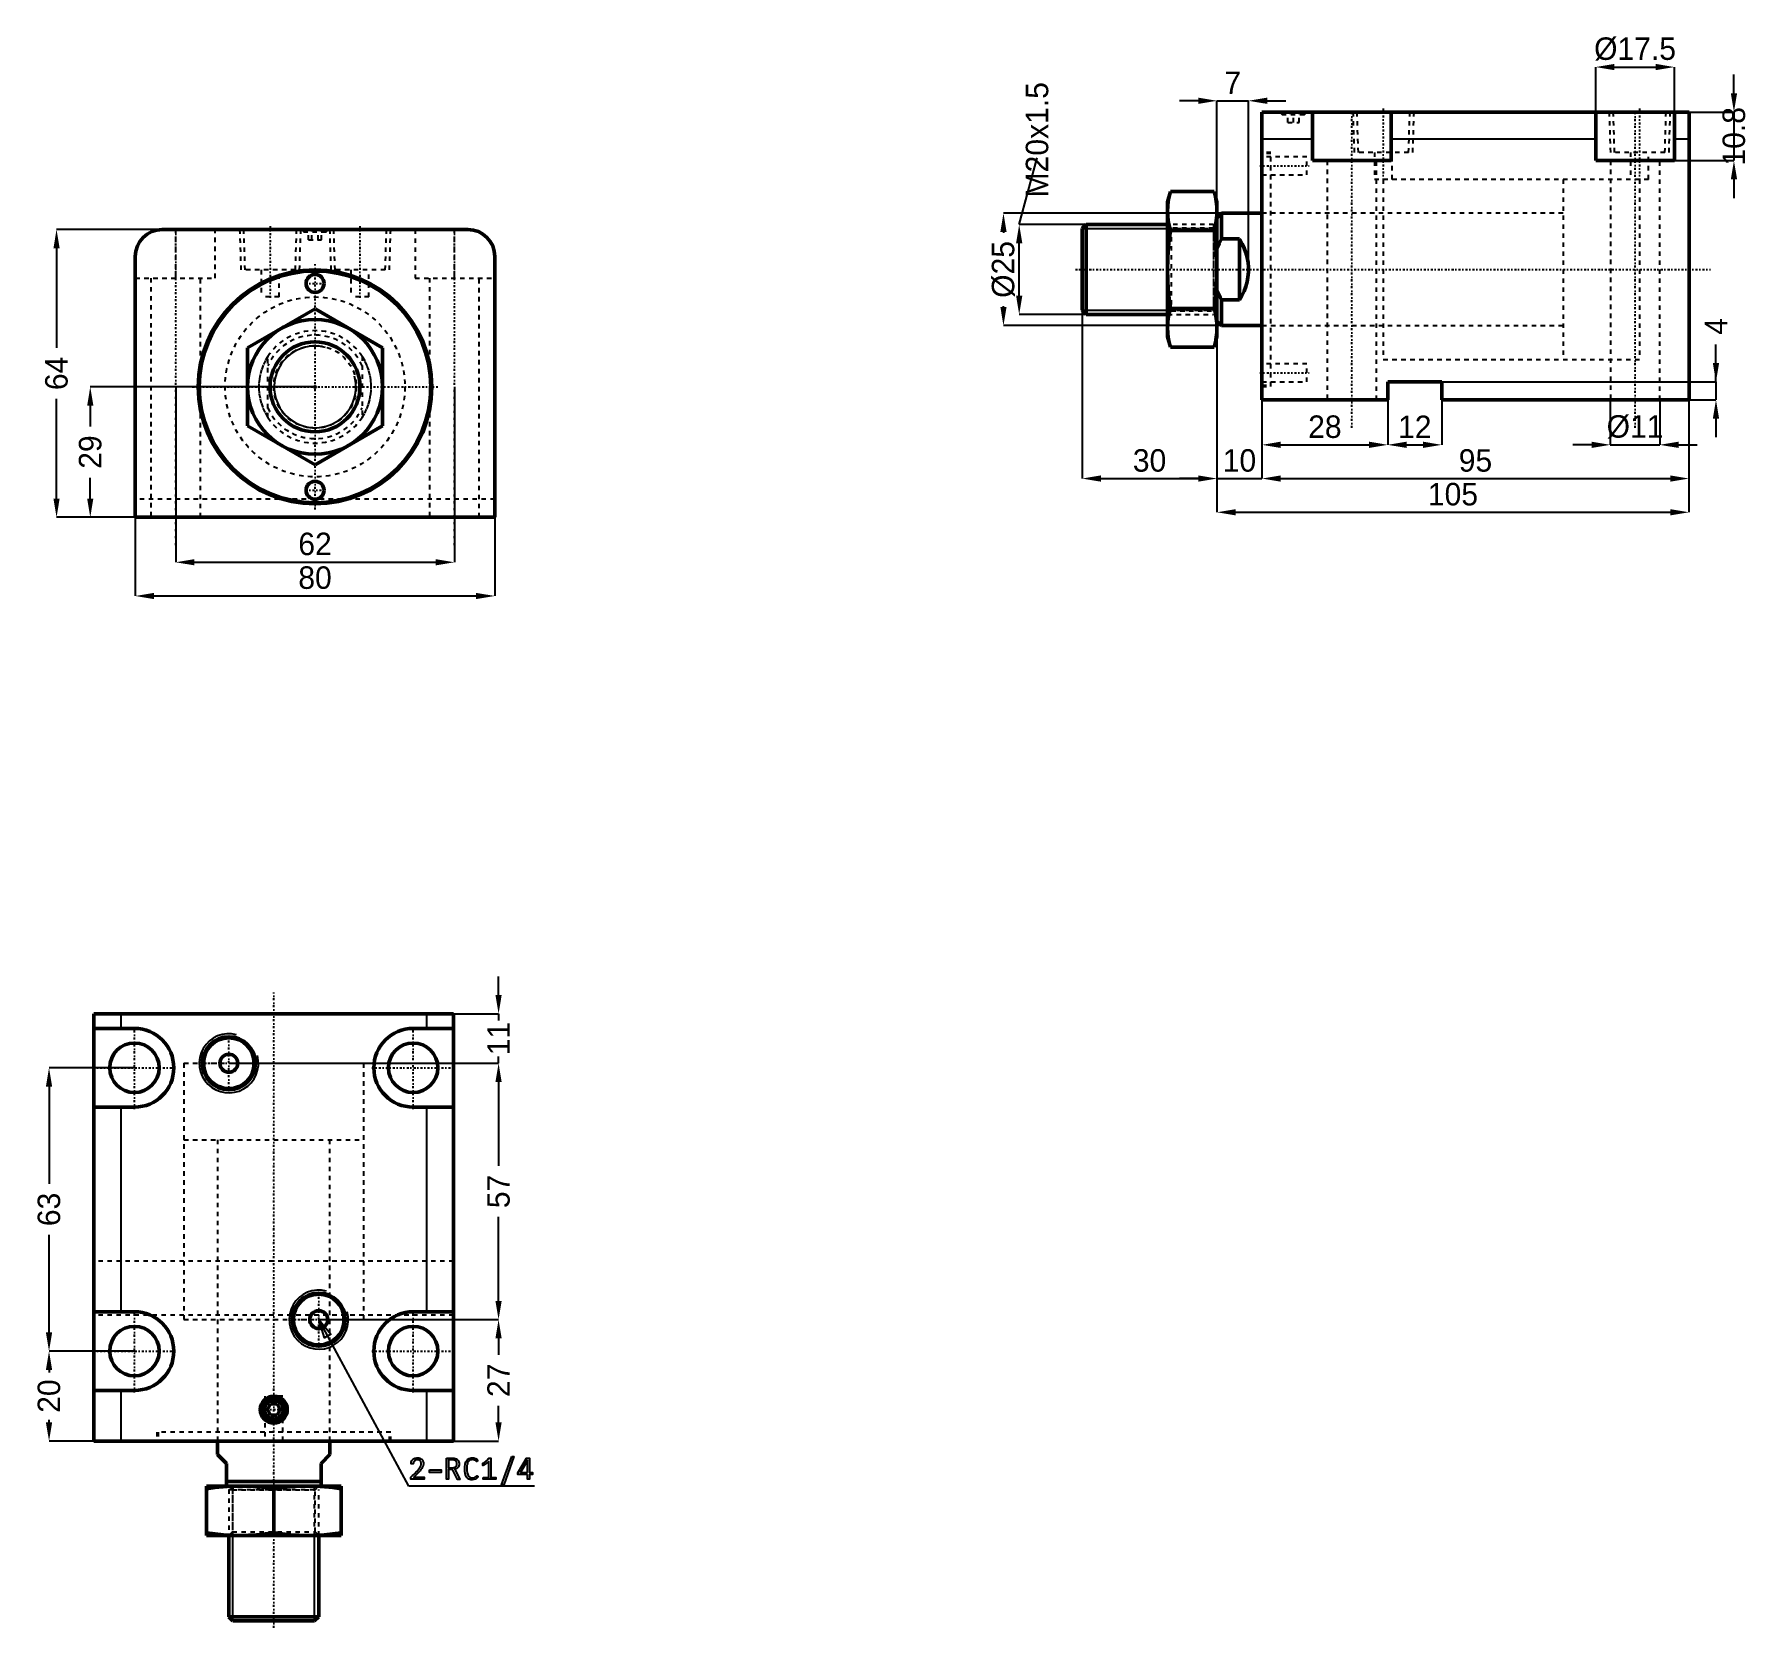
# Model space of a CAD drawing. Header units: millimetres. Extents: x -62 to 319, y -276 to 78.
import ezdxf

# ---------------------------------------------------------------- set-up
doc = ezdxf.new("R2010")
doc.units = ezdxf.units.MM
doc.linetypes.add('Center', pattern=[1.5, 0.45, -0.5, 0.05, -0.5])
doc.linetypes.add('Dashed', pattern=[2, 1, -1])
for name, color, linetype, lineweight in [('2d ConnectionPoints', 7, 'Continuous', 50), ('AM_0', 7, 'Continuous', 50), ('AM_4', 3, 'Continuous', 25), ('AM_5', 3, 'Continuous', 25), ('AM_7', 7, 'Center', 25), ('AM_9', 6, 'Dashed', 25)]:
    doc.layers.add(name, color=color, linetype=linetype, lineweight=lineweight)
doc.dimstyles.new('ISO-25', dxfattribs={"dimtxt": 2.5, "dimasz": 2.5, "dimexe": 1.25, "dimexo": 0.625, "dimtad": 1, "dimtxsty": 'Standard', "dimcen": 2.5, "dimadec": 0, "dimazin": 0, "dimtfac": 1, "dimtmove": 0, "dimatfit": 3, "dimfxl": 1, "dimarcsym": 0})

# ---------------------------------------------------------------- blocks, each defined once
blk = doc.blocks.new('1_CXHC_NUTM20X1_5_0_in_CXHC_A_EX_LA_40_40ST_0__CN_0')
at = {"layer": 'AM_0'}
for p, q in [((-15, 8.66), (0, 17.32)), ((0, 17.32), (15, 8.66)), ((-15, -8.66), (-15, 8.66)), ((15, 8.66), (15, -8.66)), ((0, -17.32), (-15, -8.66)), ((15, -8.66), (0, -17.32))]:
    blk.add_line(p, q, dxfattribs=at)
blk.add_circle((0, 0), 15, dxfattribs=at)
at = {"layer": 'AM_9'}
blk.add_circle((0, 0), 9.19, dxfattribs=at)
blk = doc.blocks.new('2_RODcxhc_a_sd_40_40_EX_0_in_CXHC_A_EX_LA_40_40ST_0__CN_0')
at = {"layer": 'AM_0'}
blk.add_circle((0, 0), 10, dxfattribs=at)
at = {"layer": 'AM_5'}
blk.add_arc((0, 0), 9.08, 75, 15, dxfattribs=at)
at = {"layer": 'AM_9'}
for p, q in [((-10.5, -6.78), (-10.5, 6.78)), ((10.5, 6.78), (10.5, -6.78))]:
    blk.add_line(p, q, dxfattribs=at)
for points in [[(-10.5, 6.78), (-11.05, 5.84), (-11.52, 4.86), (-11.9, 3.83), (-12.19, 2.78), (-12.38, 1.71), (-12.48, 0.62), (-12.49, -0.47), (-12.4, -1.55), (-12.22, -2.63), (-11.94, -3.68), (-11.58, -4.71), (-11.12, -5.7), (-10.58, -6.65), (-10.5, -6.78)], [(10.5, -6.78), (11.05, -5.84), (11.52, -4.86), (11.9, -3.83), (12.19, -2.78), (12.38, -1.71), (12.48, -0.62), (12.49, 0.47), (12.4, 1.55), (12.22, 2.63), (11.94, 3.68), (11.58, 4.71), (11.12, 5.7), (10.58, 6.65), (10.5, 6.78)]]:
    blk.add_lwpolyline(points, dxfattribs=at)
for radius, start, end in [(12.5, 32.8599, 147.1401), (11.5, 24.0706, 155.9294), (11.5, 204.0706, 335.9294), (12.5, 212.8599, 327.1401)]:
    blk.add_arc((0, 0), radius, start, end, dxfattribs=at)
blk = doc.blocks.new('3_bodycxhc_la_a_40_40_0_in_CXHC_A_EX_LA_40_40ST_0__CN_0')
at = {"layer": 'AM_0'}
for p, q in [((34, 35), (-34, 35)), ((-40, 29), (-40, -29)), ((40, -29), (40, 29)), ((-40, -29), (40, -29))]:
    blk.add_line(p, q, dxfattribs=at)
for centre, radius in [((0, 0), 26), ((0, 0), 25.75), ((0, 23), 2), ((0, -23), 2)]:
    blk.add_circle(centre, radius, dxfattribs=at)
for centre, start, end in [((-34, 29), 90, 180), ((34, 29), 360, 90)]:
    blk.add_arc(centre, 6, start, end, dxfattribs=at)
at = {"layer": 'AM_5', "linetype": 'Dashed'}
for p, q in [((-16.77, 35), (-16.48, 26)), ((-3.23, 35), (-3.52, 26)), ((3.23, 35), (3.52, 26)), ((16.77, 35), (16.48, 26))]:
    blk.add_line(p, q, dxfattribs=at)
at = {"layer": 'AM_7'}
for p, q in [((-31, -35.2), (-31, 35.2)), ((-10, 35.75), (-10, 19.25)), ((0, 35.03), (0, 34.37)), ((10, 35.75), (10, 19.25)), ((31, -35.2), (31, 35.2)), ((0, -27.3), (0, 27.3)), ((-2.1, 23), (2.1, 23)), ((-27.3, 0), (27.3, 0)), ((-2.1, -23), (2.1, -23))]:
    blk.add_line(p, q, dxfattribs=at)
at = {"layer": 'AM_9'}
for p, q in [((-31, 24.2), (-31, 35)), ((-22.25, 24.2), (-22.25, 35)), ((-15.91, 35), (-15.63, 26)), ((-4.37, 26), (-4.09, 35)), ((-3, 35), (-2.4, 34.4)), ((-2.1, 34.7), (-2.4, 34.4)), ((2.4, 34.4), (-2.4, 34.4)), ((2.1, 34.7), (-2.1, 34.7)), ((-1.44, 32.7), (-1.44, 34.7)), ((-0.72, 32.7), (-0.72, 34.7)), ((0.72, 32.7), (0.72, 34.7)), ((1.44, 32.7), (1.44, 34.7)), ((2.4, 34.4), (2.1, 34.7)), ((2.4, 34.4), (3, 35)), ((4.09, 35), (4.37, 26)), ((15.63, 26), (15.91, 35)), ((22.25, 35), (22.25, 24.2)), ((31, 24.2), (31, 35)), ((-1.44, 32.7), (1.44, 32.7)), ((-40, 24.2), (-22.25, 24.2)), ((-36.5, 24.2), (-36.5, -29)), ((-25.5, -29), (-25.5, 24.2)), ((-4.37, 26), (-15.63, 26)), ((-12, 26), (-12, 20)), ((-8, 20), (-8, 26)), ((15.63, 26), (4.37, 26)), ((8, 26), (8, 20)), ((12, 20), (12, 26)), ((22.25, 24.2), (40, 24.2)), ((25.5, 24.2), (25.5, -29)), ((36.5, -29), (36.5, 24.2)), ((-8, 20), (-12, 20)), ((12, 20), (8, 20)), ((40, -25), (-40, -25))]:
    blk.add_line(p, q, dxfattribs=at)
blk.add_circle((0, 0), 20, dxfattribs=at)
blk = doc.blocks.new('*D4')
at = {"layer": 'AM_5', "color": 0, "lineweight": -2}
for p, q in [((-40, -29), (-40, -46.5)), ((40, -29), (40, -46.5)), ((-35.83, -46.5), (35.83, -46.5))]:
    blk.add_line(p, q, dxfattribs=at)
at = {"layer": 'AM_5', "color": 0}
for points in [[(-35.83, -45.81), (-35.83, -47.19), (-40, -46.5)], [(35.83, -47.19), (35.83, -45.81), (40, -46.5)]]:
    blk.add_solid(points, dxfattribs=at)
at = {"layer": 'Defpoints', "color": 0}
for p in [(-40, -29), (40, -29), (40, -46.5)]:
    blk.add_point(p, dxfattribs=at)
at = {"layer": 'AM_5', "color": 0, "insert": (0, -42.45), "char_height": 5, "attachment_point": 5}
blk.add_mtext('80', dxfattribs=at)
blk = doc.blocks.new('*D5')
at = {"layer": 'AM_5', "color": 0, "lineweight": -2}
for p, q in [((-31, 0), (-31, -39)), ((31, 0), (31, -39)), ((-26.83, -39), (26.83, -39))]:
    blk.add_line(p, q, dxfattribs=at)
at = {"layer": 'AM_5', "color": 0}
for points in [[(-26.83, -38.31), (-26.83, -39.69), (-31, -39)], [(26.83, -39.69), (26.83, -38.31), (31, -39)]]:
    blk.add_solid(points, dxfattribs=at)
at = {"layer": 'Defpoints', "color": 0}
for p in [(-31, 0), (31, 0), (31, -39)]:
    blk.add_point(p, dxfattribs=at)
at = {"layer": 'AM_5', "color": 0, "insert": (0, -34.95), "char_height": 5, "attachment_point": 5}
blk.add_mtext('62', dxfattribs=at)
blk = doc.blocks.new('*D6')
at = {"layer": 'AM_5', "color": 0, "lineweight": -2}
for p, q in [((-34, 35), (-57.5, 35)), ((-57.5, 30.83), (-57.5, 8.69)), ((-57.5, -24.83), (-57.5, -2.69)), ((-40, -29), (-57.5, -29))]:
    blk.add_line(p, q, dxfattribs=at)
at = {"layer": 'AM_5', "color": 0}
for points in [[(-56.81, 30.83), (-58.19, 30.83), (-57.5, 35)], [(-58.19, -24.83), (-56.81, -24.83), (-57.5, -29)]]:
    blk.add_solid(points, dxfattribs=at)
at = {"layer": 'Defpoints', "color": 0}
for p in [(-57.5, 35), (-34, 35), (-40, -29)]:
    blk.add_point(p, dxfattribs=at)
at = {"layer": 'AM_5', "color": 0, "insert": (-57.5, 3), "char_height": 5, "attachment_point": 5, "rotation": 90}
blk.add_mtext('64', dxfattribs=at)
blk = doc.blocks.new('*D7')
at = {"layer": 'AM_5', "color": 0, "lineweight": -2}
for p, q in [((0, 0), (-50, 0)), ((-50, -4.17), (-50, -8.78)), ((-50, -24.83), (-50, -20.22)), ((-40, -29), (-50, -29))]:
    blk.add_line(p, q, dxfattribs=at)
at = {"layer": 'AM_5', "color": 0}
for points in [[(-49.31, -4.17), (-50.69, -4.17), (-50, 0)], [(-50.69, -24.83), (-49.31, -24.83), (-50, -29)]]:
    blk.add_solid(points, dxfattribs=at)
at = {"layer": 'Defpoints', "color": 0}
for p in [(-50, 0), (0, 0), (-40, -29)]:
    blk.add_point(p, dxfattribs=at)
at = {"layer": 'AM_5', "color": 0, "insert": (-50, -14.5), "char_height": 5, "attachment_point": 5, "rotation": 90}
blk.add_mtext('29', dxfattribs=at)
blk = doc.blocks.new('1_CXHC_NUTM20X1_5_0_in_CXHC_A_EX_LA_40_40ST_0__CN_2')
at = {"layer": 'AM_0'}
for p, q in [((-20.38, 17.32), (-21, 15)), ((-20.38, 17.32), (-10.62, 17.32)), ((-10, 15), (-10.62, 17.32)), ((-21, 15), (-21, -15)), ((-10, 15), (-10, -15)), ((-20.38, 8.66), (-10.62, 8.66)), ((-20.38, -8.66), (-10.62, -8.66)), ((-21, -15), (-20.38, -17.32)), ((-10.62, -17.32), (-10, -15)), ((-20.38, -17.32), (-10.62, -17.32))]:
    blk.add_line(p, q, dxfattribs=at)
for points in [[(-20.38, 17.32), (-20.64, 16.24), (-20.83, 15.17), (-20.96, 14.08), (-21, 12.99)], [(-10, 12.99), (-10.04, 14.07), (-10.16, 15.16), (-10.36, 16.24), (-10.62, 17.32)], [(-21, 12.99), (-20.96, 11.91), (-20.84, 10.83), (-20.64, 9.74), (-20.38, 8.66)], [(-10.62, 8.66), (-10.36, 9.74), (-10.17, 10.82), (-10.04, 11.9), (-10, 12.99)], [(-20.38, 8.66), (-20.64, 6.51), (-20.83, 4.35), (-20.96, 2.18), (-21, 0)], [(-10, 0), (-10.04, 2.23), (-10.17, 4.46), (-10.37, 6.56), (-10.62, 8.66)], [(-21, 0), (-20.96, -2.23), (-20.83, -4.46), (-20.63, -6.56), (-20.38, -8.66)], [(-10.62, -8.66), (-10.36, -6.51), (-10.17, -4.35), (-10.04, -2.18), (-10, 0)], [(-20.38, -8.66), (-20.64, -9.74), (-20.83, -10.82), (-20.96, -11.9), (-21, -12.99)], [(-10, -12.99), (-10.04, -11.91), (-10.16, -10.83), (-10.36, -9.74), (-10.62, -8.66)], [(-21, -12.99), (-20.96, -14.07), (-20.84, -15.16), (-20.64, -16.24), (-20.38, -17.32)], [(-10.62, -17.32), (-10.36, -16.24), (-10.17, -15.17), (-10.04, -14.08), (-10, -12.99)]]:
    blk.add_lwpolyline(points, dxfattribs=at)
at = {"layer": 'AM_9'}
for p, q in [((-20.19, 9.19), (-21, 10)), ((-10.81, 9.19), (-20.19, 9.19)), ((-20.19, 9.19), (-20.19, -9.19)), ((-10, 10), (-10.81, 9.19)), ((-10.81, 9.19), (-10.81, -9.19)), ((-21, -10), (-20.19, -9.19)), ((-20.19, -9.19), (-10.81, -9.19)), ((-10.81, -9.19), (-10, -10))]:
    blk.add_line(p, q, dxfattribs=at)
blk = doc.blocks.new('2_RODcxhc_a_sd_40_40_EX_0_in_CXHC_A_EX_LA_40_40ST_0__CN_2')
at = {"layer": 'AM_0'}
for p, q in [((-9, 12.5), (-10, 11.5)), ((0, 12.5), (-9, 12.5)), ((-9, 12.5), (-9, 6.78)), ((-39.08, 10), (-40, 9.08)), ((-40, 9.08), (-40, -9.08)), ((-21, 10), (-39.08, 10)), ((-39.08, 10), (-39.08, -10)), ((-5, 6.78), (-9, 6.78)), ((-5, 6.78), (-5, -6.78)), ((-9, -6.78), (-5, -6.78)), ((-9, -6.78), (-9, -12.5)), ((-40, -9.08), (-39.08, -10)), ((-39.08, -10), (-21, -10)), ((-10, -11.5), (-9, -12.5)), ((-9, -12.5), (0, -12.5))]:
    blk.add_line(p, q, dxfattribs=at)
for points in [[(-9, 6.78), (-9.53, 5.75), (-10, 4.69)], [(-5, -6.78), (-4.45, -5.84), (-3.98, -4.86), (-3.6, -3.83), (-3.31, -2.78), (-3.12, -1.71), (-3.02, -0.62), (-3.01, 0.47), (-3.1, 1.55), (-3.28, 2.63), (-3.56, 3.68), (-3.92, 4.71), (-4.38, 5.7), (-4.92, 6.65), (-5, 6.78)], [(-10, -4.69), (-9.29, -6.23), (-9, -6.78)]]:
    blk.add_lwpolyline(points, dxfattribs=at)
at = {"layer": 'AM_5'}
for p, q in [((-40, 9.08), (-21, 9.08)), ((-40, -9.08), (-21, -9.08))]:
    blk.add_line(p, q, dxfattribs=at)
at = {"layer": 'AM_5', "linetype": 'Dashed'}
for p, q in [((-21, 9.08), (-10.75, 9.08)), ((-21, -9.08), (-10.75, -9.08))]:
    blk.add_line(p, q, dxfattribs=at)
at = {"layer": 'AM_7'}
blk.add_line((-41.5, 0), (99.75, 0), dxfattribs=at)
at = {"layer": 'AM_9'}
for p, q in [((84, 20), (67, 20)), ((67, 20), (67, -20)), ((84, 20), (84, -20)), ((67, 12.5), (0, 12.5)), ((-10.75, 10), (-21, 10)), ((-10.75, 10), (-10.75, -10)), ((-10, 9.08), (-10.75, 9.08)), ((-21, -10), (-10.75, -10)), ((-10.75, -9.08), (-10, -9.08)), ((0, -12.5), (67, -12.5)), ((67, -20), (84, -20))]:
    blk.add_line(p, q, dxfattribs=at)
blk = doc.blocks.new('3_bodycxhc_la_a_40_40_0_in_CXHC_A_EX_LA_40_40ST_0__CN_2')
at = {"layer": 'AM_0'}
for p, q in [((0, -29), (0, 35)), ((95, 35), (0, 35)), ((11.25, 24.2), (11.25, 35)), ((28.75, 35), (28.75, 24.2)), ((74.25, 24.2), (74.25, 35)), ((91.75, 35), (91.75, 24.2)), ((95, -29), (95, 35)), ((28.75, 24.2), (11.25, 24.2)), ((91.75, 24.2), (74.25, 24.2)), ((28, -25), (28, -29)), ((40, -25), (28, -25)), ((40, -29), (40, -25)), ((28, -29), (0, -29)), ((95, -29), (40, -29))]:
    blk.add_line(p, q, dxfattribs=at)
at = {"layer": 'AM_4'}
for p, q in [((11.25, 29), (0, 29)), ((74.25, 29), (28.75, 29)), ((95, 29), (91.75, 29))]:
    blk.add_line(p, q, dxfattribs=at)
at = {"layer": 'AM_5', "linetype": 'Dashed'}
for p, q in [((20.23, 35), (20.52, 26)), ((33.77, 35), (33.48, 26)), ((77.23, 35), (77.52, 26)), ((90.77, 35), (90.48, 26))]:
    blk.add_line(p, q, dxfattribs=at)
at = {"layer": 'AM_7'}
for p, q in [((7, 35.03), (7, 34.37)), ((20, -35.2), (20, 35.2)), ((27, 35.75), (27, 19.25)), ((83, -35.2), (83, 35.2)), ((84, 35.75), (84, 19.25)), ((-0.5, 23), (10.5, 23)), ((-0.5, -23), (10.5, -23))]:
    blk.add_line(p, q, dxfattribs=at)
at = {"layer": 'AM_9'}
for p, q in [((4, 35), (4.6, 34.4)), ((4.9, 34.7), (4.6, 34.4)), ((9.4, 34.4), (4.6, 34.4)), ((9.1, 34.7), (4.9, 34.7)), ((5.75, 32.7), (5.75, 34.7)), ((7, 32.7), (7, 34.7)), ((8.25, 32.7), (8.25, 34.7)), ((9.4, 34.4), (9.1, 34.7)), ((9.4, 34.4), (10, 35)), ((21.09, 35), (21.37, 26)), ((32.63, 26), (32.91, 35)), ((78.09, 35), (78.37, 26)), ((89.63, 26), (89.91, 35)), ((5.75, 32.7), (8.25, 32.7)), ((2, 26), (0, 26)), ((2, 25.75), (0, 25.75)), ((10, 25), (0, 25)), ((2, -26), (2, 26)), ((10, 21), (10, 25)), ((14.5, 24.2), (14.5, -29)), ((32.63, 26), (21.37, 26)), ((25, 26), (25, 20)), ((25.5, -29), (25.5, 24.2)), ((29, 20), (29, 26)), ((77.5, 24.2), (77.5, -29)), ((89.63, 26), (78.37, 26)), ((82, 26), (82, 20)), ((86, 20), (86, 26)), ((88.5, -29), (88.5, 24.2)), ((0, 21), (10, 21)), ((86, 20), (25, 20)), ((27, 20), (27, -20)), ((84, 20), (84, -20)), ((27, 12.5), (0, 12.5)), ((0, -12.5), (27, -12.5)), ((10, -21), (0, -21)), ((10, -25), (10, -21)), ((27, -20), (84, -20)), ((0, -25), (10, -25)), ((0, -25.75), (2, -25.75)), ((0, -26), (2, -26))]:
    blk.add_line(p, q, dxfattribs=at)
blk = doc.blocks.new('*D25')
at = {"layer": 'AM_5', "color": 0, "lineweight": -2}
for p, q in [((238.64, 1.11), (238.64, -12.89)), ((210.64, -2.89), (210.64, -12.89)), ((214.81, -12.89), (234.48, -12.89))]:
    blk.add_line(p, q, dxfattribs=at)
at = {"layer": 'AM_5', "color": 0}
for points in [[(214.81, -12.19), (214.81, -13.58), (210.64, -12.89)], [(234.48, -13.58), (234.48, -12.19), (238.64, -12.89)]]:
    blk.add_solid(points, dxfattribs=at)
at = {"layer": 'Defpoints', "color": 0}
for p in [(238.64, 1.11), (210.64, -2.89), (238.64, -12.89)]:
    blk.add_point(p, dxfattribs=at)
at = {"layer": 'AM_5', "color": 0, "insert": (224.64, -8.89), "char_height": 5, "attachment_point": 5}
blk.add_mtext('28', dxfattribs=at)
blk = doc.blocks.new('*D26')
at = {"layer": 'AM_5', "color": 0, "lineweight": -2}
for p, q in [((210.64, -2.89), (210.64, -20.39)), ((305.64, -2.89), (305.64, -20.39)), ((214.81, -20.39), (301.48, -20.39))]:
    blk.add_line(p, q, dxfattribs=at)
at = {"layer": 'AM_5', "color": 0}
for points in [[(214.81, -19.69), (214.81, -21.08), (210.64, -20.39)], [(301.48, -21.08), (301.48, -19.69), (305.64, -20.39)]]:
    blk.add_solid(points, dxfattribs=at)
at = {"layer": 'Defpoints', "color": 0}
for p in [(210.64, -2.89), (305.64, -2.89), (305.64, -20.39)]:
    blk.add_point(p, dxfattribs=at)
at = {"layer": 'AM_5', "color": 0, "insert": (258.14, -16.39), "char_height": 5, "attachment_point": 5}
blk.add_mtext('95', dxfattribs=at)
blk = doc.blocks.new('*D27')
at = {"layer": 'AM_5', "color": 0, "lineweight": -2}
for p, q in [((200.64, 26.11), (200.64, -27.89)), ((305.64, -2.89), (305.64, -27.89)), ((204.81, -27.89), (301.48, -27.89))]:
    blk.add_line(p, q, dxfattribs=at)
at = {"layer": 'AM_5', "color": 0}
for points in [[(204.81, -27.19), (204.81, -28.58), (200.64, -27.89)], [(301.48, -28.58), (301.48, -27.19), (305.64, -27.89)]]:
    blk.add_solid(points, dxfattribs=at)
at = {"layer": 'Defpoints', "color": 0}
for p in [(200.64, 26.11), (305.64, -2.89), (305.64, -27.89)]:
    blk.add_point(p, dxfattribs=at)
at = {"layer": 'AM_5', "color": 0, "insert": (253.14, -23.89), "char_height": 5, "attachment_point": 5}
blk.add_mtext('105', dxfattribs=at)
blk = doc.blocks.new('*D28')
at = {"layer": 'AM_5', "color": 0, "lineweight": -2}
for p, q in [((238.64, 1.11), (238.64, -12.89)), ((250.64, -2.89), (250.64, -12.89)), ((242.81, -12.89), (246.48, -12.89))]:
    blk.add_line(p, q, dxfattribs=at)
at = {"layer": 'AM_5', "color": 0}
for points in [[(242.81, -12.19), (242.81, -13.58), (238.64, -12.89)], [(246.48, -13.58), (246.48, -12.19), (250.64, -12.89)]]:
    blk.add_solid(points, dxfattribs=at)
at = {"layer": 'Defpoints', "color": 0}
for p in [(238.64, 1.11), (250.64, -2.89), (250.64, -12.89)]:
    blk.add_point(p, dxfattribs=at)
at = {"layer": 'AM_5', "color": 0, "insert": (244.64, -8.89), "char_height": 5, "attachment_point": 5}
blk.add_mtext('12', dxfattribs=at)
blk = doc.blocks.new('*D29')
at = {"layer": 'AM_5', "color": 0, "lineweight": -2}
for p, q in [((311.64, 1.11), (311.64, 9.44)), ((238.64, 1.11), (311.64, 1.11)), ((311.64, 1.11), (311.64, -2.89)), ((250.64, -2.89), (311.64, -2.89)), ((311.64, -7.06), (311.64, -11.22))]:
    blk.add_line(p, q, dxfattribs=at)
at = {"layer": 'AM_5', "color": 0}
for points in [[(310.95, 5.28), (312.34, 5.28), (311.64, 1.11)], [(312.34, -7.06), (310.95, -7.06), (311.64, -2.89)]]:
    blk.add_solid(points, dxfattribs=at)
at = {"layer": 'Defpoints', "color": 0}
for p in [(238.64, 1.11), (250.64, -2.89), (311.64, -2.89)]:
    blk.add_point(p, dxfattribs=at)
at = {"layer": 'AM_5', "color": 0, "insert": (311.64, 13.44), "char_height": 5, "attachment_point": 5, "rotation": 90}
blk.add_mtext('4', dxfattribs=at)
blk = doc.blocks.new('*D30')
at = {"layer": 'AM_5', "color": 0, "lineweight": -2}
for p, q in [((288.14, -2.89), (288.14, -12.89)), ((299.14, -2.89), (299.14, -12.89)), ((283.98, -12.89), (279.81, -12.89)), ((288.14, -12.89), (299.14, -12.89)), ((303.31, -12.89), (307.48, -12.89))]:
    blk.add_line(p, q, dxfattribs=at)
at = {"layer": 'AM_5', "color": 0}
for points in [[(283.98, -13.58), (283.98, -12.19), (288.14, -12.89)], [(303.31, -12.19), (303.31, -13.58), (299.14, -12.89)]]:
    blk.add_solid(points, dxfattribs=at)
at = {"layer": 'Defpoints', "color": 0}
for p in [(288.14, -2.89), (299.14, -2.89), (299.14, -12.89)]:
    blk.add_point(p, dxfattribs=at)
at = {"layer": 'AM_5', "color": 0, "insert": (293.64, -8.89), "char_height": 5, "attachment_point": 5}
blk.add_mtext('Ø11', dxfattribs=at)
blk = doc.blocks.new('*D31')
at = {"layer": 'AM_5', "color": 0, "lineweight": -2}
for p, q in [((284.89, 61.11), (284.89, 71.11)), ((289.06, 71.11), (298.23, 71.11)), ((302.39, 61.11), (302.39, 71.11))]:
    blk.add_line(p, q, dxfattribs=at)
at = {"layer": 'AM_5', "color": 0}
for points in [[(289.06, 71.81), (289.06, 70.42), (284.89, 71.11)], [(298.23, 70.42), (298.23, 71.81), (302.39, 71.11)]]:
    blk.add_solid(points, dxfattribs=at)
at = {"layer": 'Defpoints', "color": 0}
for p in [(302.39, 71.11), (284.89, 61.11), (302.39, 61.11)]:
    blk.add_point(p, dxfattribs=at)
at = {"layer": 'AM_5', "color": 0, "insert": (293.64, 75.11), "char_height": 5, "attachment_point": 5}
blk.add_mtext('Ø17.5', dxfattribs=at)
blk = doc.blocks.new('*D32')
at = {"layer": 'AM_5', "color": 0, "lineweight": -2}
for p, q in [((315.64, 65.28), (315.64, 69.44)), ((302.39, 61.11), (315.64, 61.11)), ((315.64, 61.11), (315.64, 50.31)), ((302.39, 50.31), (315.64, 50.31)), ((315.64, 46.14), (315.64, 41.98))]:
    blk.add_line(p, q, dxfattribs=at)
at = {"layer": 'AM_5', "color": 0}
for points in [[(314.95, 65.28), (316.34, 65.28), (315.64, 61.11)], [(316.34, 46.14), (314.95, 46.14), (315.64, 50.31)]]:
    blk.add_solid(points, dxfattribs=at)
at = {"layer": 'Defpoints', "color": 0}
for p in [(302.39, 61.11), (302.39, 50.31), (315.64, 50.31)]:
    blk.add_point(p, dxfattribs=at)
at = {"layer": 'AM_5', "color": 0, "insert": (315.64, 55.71), "char_height": 5, "attachment_point": 5, "rotation": 90}
blk.add_mtext('10.8', dxfattribs=at)
blk = doc.blocks.new('*D33')
at = {"layer": 'AM_5', "color": 0, "lineweight": -2}
for p, q in [((200.64, 26.11), (200.64, -20.39)), ((210.64, -2.89), (210.64, -20.39)), ((196.48, -20.39), (192.31, -20.39)), ((200.64, -20.39), (210.64, -20.39)), ((214.81, -20.39), (218.98, -20.39))]:
    blk.add_line(p, q, dxfattribs=at)
at = {"layer": 'AM_5', "color": 0}
for points in [[(196.48, -21.08), (196.48, -19.69), (200.64, -20.39)], [(214.81, -19.69), (214.81, -21.08), (210.64, -20.39)]]:
    blk.add_solid(points, dxfattribs=at)
at = {"layer": 'Defpoints', "color": 0}
for p in [(200.64, 26.11), (210.64, -2.89), (210.64, -20.39)]:
    blk.add_point(p, dxfattribs=at)
at = {"layer": 'AM_5', "color": 0, "insert": (205.64, -16.39), "char_height": 5, "attachment_point": 5}
blk.add_mtext('10', dxfattribs=at)
blk = doc.blocks.new('*D34')
at = {"layer": 'AM_5', "color": 0, "lineweight": -2}
for p, q in [((196.48, 63.61), (192.31, 63.61)), ((200.64, 26.11), (200.64, 63.61)), ((200.64, 63.61), (207.64, 63.61)), ((207.64, 26.11), (207.64, 63.61)), ((211.81, 63.61), (215.98, 63.61))]:
    blk.add_line(p, q, dxfattribs=at)
at = {"layer": 'AM_5', "color": 0}
for points in [[(196.48, 62.92), (196.48, 64.31), (200.64, 63.61)], [(211.81, 64.31), (211.81, 62.92), (207.64, 63.61)]]:
    blk.add_solid(points, dxfattribs=at)
at = {"layer": 'Defpoints', "color": 0}
for p in [(207.64, 63.61), (200.64, 26.11), (207.64, 26.11)]:
    blk.add_point(p, dxfattribs=at)
at = {"layer": 'AM_5', "color": 0, "insert": (204.14, 67.61), "char_height": 5, "attachment_point": 5}
blk.add_mtext('7', dxfattribs=at)
blk = doc.blocks.new('*D35')
at = {"layer": 'AM_5', "color": 0, "lineweight": -2}
for p, q in [((170.64, 26.11), (170.64, -20.39)), ((200.64, 26.11), (200.64, -20.39)), ((174.81, -20.39), (196.48, -20.39))]:
    blk.add_line(p, q, dxfattribs=at)
at = {"layer": 'AM_5', "color": 0}
for points in [[(174.81, -19.69), (174.81, -21.08), (170.64, -20.39)], [(196.48, -21.08), (196.48, -19.69), (200.64, -20.39)]]:
    blk.add_solid(points, dxfattribs=at)
at = {"layer": 'Defpoints', "color": 0}
for p in [(170.64, 26.11), (200.64, 26.11), (200.64, -20.39)]:
    blk.add_point(p, dxfattribs=at)
at = {"layer": 'AM_5', "color": 0, "insert": (185.64, -16.39), "char_height": 5, "attachment_point": 5}
blk.add_mtext('30', dxfattribs=at)
blk = doc.blocks.new('*D36')
at = {"layer": 'AM_5', "color": 0, "lineweight": -2}
for p, q in [((201.64, 38.61), (153.14, 38.61)), ((153.14, 34.44), (153.14, 34.28)), ((153.14, 17.78), (153.14, 17.94)), ((201.64, 13.61), (153.14, 13.61))]:
    blk.add_line(p, q, dxfattribs=at)
at = {"layer": 'AM_5', "color": 0}
for points in [[(153.84, 34.44), (152.45, 34.44), (153.14, 38.61)], [(152.45, 17.78), (153.84, 17.78), (153.14, 13.61)]]:
    blk.add_solid(points, dxfattribs=at)
at = {"layer": 'Defpoints', "color": 0}
for p in [(153.14, 38.61), (201.64, 38.61), (201.64, 13.61)]:
    blk.add_point(p, dxfattribs=at)
at = {"layer": 'AM_5', "color": 0, "insert": (153.14, 26.11), "char_height": 5, "attachment_point": 5, "rotation": 90}
blk.add_mtext('Ø25', dxfattribs=at)
blk = doc.blocks.new('*D37')
at = {"layer": 'AM_5', "color": 0, "lineweight": -2}
for p, q in [((156.64, 36.11), (160.64, 50.94)), ((171.64, 36.11), (156.64, 36.11)), ((156.64, 20.28), (156.64, 31.94)), ((171.64, 16.11), (156.64, 16.11))]:
    blk.add_line(p, q, dxfattribs=at)
at = {"layer": 'AM_5', "color": 0}
for points in [[(157.34, 31.94), (155.95, 31.94), (156.64, 36.11)], [(155.95, 20.28), (157.34, 20.28), (156.64, 16.11)]]:
    blk.add_solid(points, dxfattribs=at)
at = {"layer": 'Defpoints', "color": 0}
for p in [(156.64, 36.11), (171.64, 36.11), (171.64, 16.11)]:
    blk.add_point(p, dxfattribs=at)
at = {"layer": 'AM_5', "color": 0, "insert": (160.64, 54.94), "char_height": 5, "attachment_point": 5, "rotation": 90}
blk.add_mtext('M20x1.5', dxfattribs=at)
blk = doc.blocks.new('1_CXHC_NUTM20X1_5_0_in_CXHC_A_EX_LA_40_40ST_0__CN_4')
at = {"layer": 'AM_0'}
for p, q in [((-15, -10), (15, -10)), ((-15, -21), (-15, -10)), ((0, -20.38), (0, -10.62)), ((15, -10), (15, -21)), ((-15, -21), (15, -21))]:
    blk.add_line(p, q, dxfattribs=at)
for points in [[(-7.5, -10), (-9.38, -10.04), (-11.25, -10.16), (-13.13, -10.36), (-15, -10.62)], [(0, -10.62), (-1.86, -10.36), (-3.73, -10.17), (-5.62, -10.04), (-7.5, -10)], [(7.5, -10), (5.62, -10.04), (3.75, -10.16), (1.87, -10.36), (0, -10.62)], [(15, -10.62), (13.14, -10.36), (11.27, -10.17), (9.38, -10.04), (7.5, -10)], [(-15, -20.38), (-13.14, -20.64), (-11.27, -20.83), (-9.38, -20.96), (-7.5, -21)], [(-7.5, -21), (-5.62, -20.96), (-3.75, -20.84), (-1.87, -20.64), (0, -20.38)], [(0, -20.38), (1.86, -20.64), (3.73, -20.83), (5.62, -20.96), (7.5, -21)], [(7.5, -21), (9.38, -20.96), (11.25, -20.84), (13.13, -20.64), (15, -20.38)]]:
    blk.add_lwpolyline(points, dxfattribs=at)
at = {"layer": 'AM_9'}
for p, q in [((-10, -10), (-9.19, -10.81)), ((-9.19, -10.81), (-9.19, -20.19)), ((-9.19, -10.81), (9.19, -10.81)), ((9.19, -10.81), (10, -10)), ((9.19, -20.19), (9.19, -10.81)), ((-9.19, -20.19), (-10, -21)), ((-9.19, -20.19), (9.19, -20.19)), ((10, -21), (9.19, -20.19))]:
    blk.add_line(p, q, dxfattribs=at)
blk = doc.blocks.new('2_RODcxhc_a_sd_40_40_EX_0_in_CXHC_A_EX_LA_40_40ST_0__CN_4')
at = {"layer": 'AM_0'}
for p, q in [((-12.5, 0), (-12.5, -3)), ((12.5, -3), (12.5, 0)), ((-10.5, -5), (-12.5, -3)), ((12.5, -3), (10.5, -5)), ((-10.5, -10), (-10.5, -5)), ((10.5, -5), (10.5, -10)), ((-10.5, -9), (10.5, -9)), ((-10, -21), (-10, -39.08)), ((10, -39.08), (10, -21)), ((-10, -39.08), (-9.08, -40)), ((-10, -39.08), (10, -39.08)), ((-9.08, -40), (9.08, -40)), ((9.08, -40), (10, -39.08))]:
    blk.add_line(p, q, dxfattribs=at)
at = {"layer": 'AM_5', "linetype": 'Dashed'}
for p, q in [((-10, -10.75), (10, -10.75)), ((-9.08, -21), (-9.08, -10.75)), ((9.08, -21), (9.08, -10.75))]:
    blk.add_line(p, q, dxfattribs=at)
at = {"layer": 'AM_5'}
for p, q in [((-9.08, -40), (-9.08, -21)), ((9.08, -40), (9.08, -21))]:
    blk.add_line(p, q, dxfattribs=at)
at = {"layer": 'AM_7'}
blk.add_line((0, -41.5), (0, 99.75), dxfattribs=at)
at = {"layer": 'AM_9'}
for p, q in [((-20, 84), (20, 84)), ((-20, 84), (-20, 67)), ((20, 67), (20, 84)), ((-20, 67), (20, 67)), ((-12.5, 67), (-12.5, 0)), ((12.5, 0), (12.5, 67)), ((-10, -10.75), (-10, -21)), ((-9.08, -10), (-9.08, -10.75)), ((9.08, -10.75), (9.08, -10)), ((10, -21), (10, -10.75))]:
    blk.add_line(p, q, dxfattribs=at)
blk = doc.blocks.new('3_bodycxhc_la_a_40_40_0_in_CXHC_A_EX_LA_40_40ST_0__CN_4')
at = {"layer": 'AM_0'}
for p, q in [((-40, 95), (-40, 0)), ((40, 95), (-40, 95)), ((-40, 91.75), (-31, 91.75)), ((31, 91.75), (40, 91.75)), ((40, 95), (40, 0)), ((-31, 74.25), (-40, 74.25)), ((40, 74.25), (31, 74.25)), ((-40, 28.75), (-31, 28.75)), ((31, 28.75), (40, 28.75)), ((-31, 11.25), (-40, 11.25)), ((-0.72, 8.25), (-1.44, 7)), ((0.72, 8.25), (-0.72, 8.25)), ((1.44, 7), (0.72, 8.25)), ((40, 11.25), (31, 11.25)), ((-1.44, 7), (-0.72, 5.75)), ((-0.72, 5.75), (0.72, 5.75)), ((0.72, 5.75), (1.44, 7)), ((40, 0), (-40, 0))]:
    blk.add_line(p, q, dxfattribs=at)
for centre, radius in [((-31, 83), 5.5), ((-10, 84), 5.91), ((-10, 84), 5.63), ((31, 83), 5.5), ((-10, 84), 2), ((10, 27), 5.91), ((10, 27), 5.63), ((10, 27), 2), ((-31, 20), 5.5), ((31, 20), 5.5), ((0, 7), 3), ((0, 7), 2.4), ((0, 7), 2.1)]:
    blk.add_circle(centre, radius, dxfattribs=at)
for centre, start, end in [((-31, 83), 270, 90), ((31, 83), 90, 270), ((-31, 20), 270, 90), ((31, 20), 90, 270)]:
    blk.add_arc(centre, 8.75, start, end, dxfattribs=at)
at = {"layer": 'AM_4'}
for p, q in [((-34, 95), (-34, 91.75)), ((34, 95), (34, 91.75)), ((-34, 74.25), (-34, 28.75)), ((34, 74.25), (34, 28.75)), ((-34, 11.25), (-34, 0)), ((34, 11.25), (34, 0))]:
    blk.add_line(p, q, dxfattribs=at)
at = {"layer": 'AM_5'}
for centre in [(-10, 84), (10, 27)]:
    blk.add_arc(centre, 6.58, 75, 15, dxfattribs=at)
at = {"layer": 'AM_7'}
for p, q in [((-31, 73.81), (-31, 92.19)), ((31, 73.81), (31, 92.19)), ((-10, 77.79), (-10, 90.21)), ((-16.21, 84), (-3.79, 84)), ((-40.19, 83), (-21.81, 83)), ((21.81, 83), (40.19, 83)), ((10, 20.79), (10, 33.21)), ((-31, 10.81), (-31, 29.19)), ((3.79, 27), (16.21, 27)), ((31, 10.81), (31, 29.19)), ((-40.19, 20), (-21.81, 20)), ((21.81, 20), (40.19, 20)), ((-3.15, 7), (3.15, 7))]:
    blk.add_line(p, q, dxfattribs=at)
at = {"layer": 'AM_9'}
for p, q in [((-20, 84), (20, 84)), ((-20, 84), (-20, 27)), ((20, 27), (20, 84)), ((40, 40), (-40, 40)), ((40, 28), (-40, 28)), ((-20, 27), (20, 27)), ((-12.5, 27), (-12.5, 0)), ((12.5, 0), (12.5, 27)), ((2, 10), (-2, 10)), ((-2, 10), (-2, 0)), ((2, 0), (2, 10)), ((26, 2), (-26, 2)), ((-26, 2), (-26, 0)), ((-25.75, 2), (-25.75, 0)), ((25.75, 0), (25.75, 2)), ((26, 0), (26, 2))]:
    blk.add_line(p, q, dxfattribs=at)
blk = doc.blocks.new('*D47')
at = {"layer": 'AM_5', "color": 0, "lineweight": -2}
for p, q in [((-40.17, -214.4), (-59.17, -214.4)), ((-59.17, -218.57), (-59.17, -219.15)), ((-59.17, -230.23), (-59.17, -229.65)), ((-49.17, -234.4), (-59.17, -234.4))]:
    blk.add_line(p, q, dxfattribs=at)
at = {"layer": 'AM_5', "color": 0}
for points in [[(-58.48, -218.57), (-59.87, -218.57), (-59.17, -214.4)], [(-59.87, -230.23), (-58.48, -230.23), (-59.17, -234.4)]]:
    blk.add_solid(points, dxfattribs=at)
at = {"layer": 'Defpoints', "color": 0}
for p in [(-59.17, -214.4), (-40.17, -214.4), (-49.17, -234.4)]:
    blk.add_point(p, dxfattribs=at)
at = {"layer": 'AM_5', "color": 0, "insert": (-59.17, -224.4), "char_height": 5, "attachment_point": 5, "rotation": 90}
blk.add_mtext('20', dxfattribs=at)
blk = doc.blocks.new('*D48')
at = {"layer": 'AM_5', "color": 0, "lineweight": -2}
for p, q in [((-40.17, -151.4), (-59.17, -151.4)), ((-59.17, -155.57), (-59.17, -177.23)), ((-59.17, -210.23), (-59.17, -188.57)), ((-40.17, -214.4), (-59.17, -214.4))]:
    blk.add_line(p, q, dxfattribs=at)
at = {"layer": 'AM_5', "color": 0}
for points in [[(-58.48, -155.57), (-59.87, -155.57), (-59.17, -151.4)], [(-59.87, -210.23), (-58.48, -210.23), (-59.17, -214.4)]]:
    blk.add_solid(points, dxfattribs=at)
at = {"layer": 'Defpoints', "color": 0}
for p in [(-59.17, -151.4), (-40.17, -151.4), (-40.17, -214.4)]:
    blk.add_point(p, dxfattribs=at)
at = {"layer": 'AM_5', "color": 0, "insert": (-59.17, -182.9), "char_height": 5, "attachment_point": 5, "rotation": 90}
blk.add_mtext('63', dxfattribs=at)
blk = doc.blocks.new('*D49')
at = {"layer": 'AM_5', "color": 0, "lineweight": -2}
for p, q in [((0.83, -207.4), (40.83, -207.4)), ((40.83, -211.57), (40.83, -215.23)), ((40.83, -230.23), (40.83, -226.57)), ((30.83, -234.4), (40.83, -234.4))]:
    blk.add_line(p, q, dxfattribs=at)
at = {"layer": 'AM_5', "color": 0}
for points in [[(41.52, -211.57), (40.13, -211.57), (40.83, -207.4)], [(40.13, -230.23), (41.52, -230.23), (40.83, -234.4)]]:
    blk.add_solid(points, dxfattribs=at)
at = {"layer": 'Defpoints', "color": 0}
for p in [(0.83, -207.4), (30.83, -234.4), (40.83, -234.4)]:
    blk.add_point(p, dxfattribs=at)
at = {"layer": 'AM_5', "color": 0, "insert": (40.83, -220.9), "char_height": 5, "attachment_point": 5, "rotation": 90}
blk.add_mtext('27', dxfattribs=at)
blk = doc.blocks.new('*D50')
at = {"layer": 'AM_5', "color": 0, "lineweight": -2}
for p, q in [((40.83, -135.23), (40.83, -131.07)), ((30.83, -139.4), (40.83, -139.4)), ((40.83, -139.4), (40.83, -140.9)), ((-19.17, -150.4), (40.83, -150.4)), ((40.83, -150.4), (40.83, -148.9)), ((40.83, -154.57), (40.83, -158.73))]:
    blk.add_line(p, q, dxfattribs=at)
at = {"layer": 'AM_5', "color": 0}
for points in [[(40.13, -135.23), (41.52, -135.23), (40.83, -139.4)], [(41.52, -154.57), (40.13, -154.57), (40.83, -150.4)]]:
    blk.add_solid(points, dxfattribs=at)
at = {"layer": 'Defpoints', "color": 0}
for p in [(30.83, -139.4), (40.83, -139.4), (-19.17, -150.4)]:
    blk.add_point(p, dxfattribs=at)
at = {"layer": 'AM_5', "color": 0, "insert": (40.83, -144.9), "char_height": 5, "attachment_point": 5, "rotation": 90}
blk.add_mtext('11', dxfattribs=at)
blk = doc.blocks.new('*D51')
at = {"layer": 'AM_5', "color": 0, "lineweight": -2}
for p, q in [((-19.17, -150.4), (40.83, -150.4)), ((40.83, -154.57), (40.83, -173.23)), ((40.83, -203.23), (40.83, -184.57)), ((0.83, -207.4), (40.83, -207.4))]:
    blk.add_line(p, q, dxfattribs=at)
at = {"layer": 'AM_5', "color": 0}
for points in [[(41.52, -154.57), (40.13, -154.57), (40.83, -150.4)], [(40.13, -203.23), (41.52, -203.23), (40.83, -207.4)]]:
    blk.add_solid(points, dxfattribs=at)
at = {"layer": 'Defpoints', "color": 0}
for p in [(-19.17, -150.4), (40.83, -150.4), (0.83, -207.4)]:
    blk.add_point(p, dxfattribs=at)
at = {"layer": 'AM_5', "color": 0, "insert": (40.83, -178.9), "char_height": 5, "attachment_point": 5, "rotation": 90}
blk.add_mtext('57', dxfattribs=at)

msp = doc.modelspace()

# ---------------------------------------------------------------- linework, layer by layer
at = {"layer": '2d ConnectionPoints'}
for p in [(210.643, 26.111), (210.643, 26.111), (0, 0), (0, 0), (-9.171, -234.401), (-9.171, -234.401)]:
    msp.add_point(p, dxfattribs=at)
at = {"layer": 'AM_5'}
for p, q in [((20.829, -244.401), (0.829, -207.401)), ((48.829, -244.401), (20.829, -244.401))]:
    msp.add_line(p, q, dxfattribs=at)
for points in [[(0.829, -207.401), (3.543, -210.67), (2.077, -211.462), (0.829, -207.401)], [(21.475, -242.29), (21.475, -242.29), (21.69, -242.094), (21.995, -241.808), (21.995, -241.808), (22.28, -241.531), (22.46, -241.352), (22.46, -241.352), (22.633, -241.171), (22.879, -240.887), (22.879, -240.887), (23.112, -240.587), (23.26, -240.379), (23.26, -240.379), (23.39, -240.171), (23.53, -239.875), (23.53, -239.875), (23.606, -239.598), (23.62, -239.423), (23.62, -239.423), (23.616, -239.325), (23.593, -239.187), (23.593, -239.187), (23.55, -239.058), (23.51, -238.978), (23.51, -238.978), (23.462, -238.903), (23.379, -238.805), (23.379, -238.805), (23.28, -238.722), (23.206, -238.676), (23.206, -238.676), (23.127, -238.637), (23.001, -238.595), (23.001, -238.595), (22.866, -238.573), (22.772, -238.568), (22.772, -238.568), (22.668, -238.573), (22.52, -238.596), (22.52, -238.596), (22.383, -238.639), (22.298, -238.679), (22.298, -238.679), (22.218, -238.727), (22.112, -238.814), (22.112, -238.814), (22.023, -238.919), (21.973, -238.999), (21.973, -238.999), (21.931, -239.086), (21.885, -239.228), (21.885, -239.228), (21.86, -239.383), (21.856, -239.495), (21.368, -239.495), (21.368, -239.495), (21.376, -239.328), (21.415, -239.096), (21.415, -239.096), (21.489, -238.885), (21.557, -238.757), (21.557, -238.757), (21.637, -238.639), (21.778, -238.486), (21.778, -238.486), (21.942, -238.359), (22.065, -238.289), (22.065, -238.289), (22.196, -238.232), (22.402, -238.169), (22.402, -238.169), (22.62, -238.136), (22.772, -238.13), (22.772, -238.13), (22.915, -238.136), (23.121, -238.167), (23.121, -238.167), (23.318, -238.225), (23.445, -238.279), (23.445, -238.279), (23.565, -238.345), (23.726, -238.464), (23.726, -238.464), (23.864, -238.608), (23.944, -238.718), (23.944, -238.718), (24.011, -238.838), (24.084, -239.033), (24.084, -239.033), (24.123, -239.247), (24.131, -239.4), (24.131, -239.4), (24.12, -239.574), (24.062, -239.84), (24.062, -239.84), (23.954, -240.114), (23.854, -240.301), (23.854, -240.301), (23.74, -240.486), (23.555, -240.755), (23.555, -240.755), (23.353, -241.012), (23.209, -241.177), (23.209, -241.177), (23.054, -241.344), (22.794, -241.615), (22.794, -241.615), (22.502, -241.91), (22.288, -242.121), (21.943, -242.459), (24.27, -242.462), (24.27, -242.901), (21.303, -242.901), (21.303, -242.446), (21.475, -242.29)], [(29.245, -238.188), (30.616, -238.188), (30.616, -238.188), (30.757, -238.194), (30.965, -238.222), (30.965, -238.222), (31.168, -238.276), (31.302, -238.325), (31.302, -238.325), (31.43, -238.385), (31.605, -238.499), (31.605, -238.499), (31.758, -238.64), (31.85, -238.749), (31.85, -238.749), (31.927, -238.87), (32.012, -239.073), (32.012, -239.073), (32.057, -239.302), (32.066, -239.469), (32.066, -239.469), (32.055, -239.653), (31.999, -239.903), (31.999, -239.903), (31.895, -240.122), (31.799, -240.25), (31.799, -240.25), (31.686, -240.365), (31.492, -240.509), (31.492, -240.509), (31.269, -240.621), (31.104, -240.678), (32.183, -242.933), (31.656, -242.933), (30.603, -240.756), (30.532, -240.756), (29.726, -240.756), (29.726, -242.901), (29.245, -242.901), (29.245, -238.188)], [(30.389, -240.333), (30.389, -240.333), (30.526, -240.331), (30.717, -240.318), (30.717, -240.318), (30.889, -240.295), (30.993, -240.273), (30.993, -240.273), (31.09, -240.244), (31.221, -240.18), (31.221, -240.18), (31.336, -240.094), (31.404, -240.023), (31.404, -240.023), (31.462, -239.94), (31.525, -239.788), (31.525, -239.788), (31.559, -239.603), (31.565, -239.462), (31.565, -239.462), (31.553, -239.282), (31.491, -239.055), (31.491, -239.055), (31.375, -238.88), (31.268, -238.791), (31.268, -238.791), (31.143, -238.721), (30.933, -238.646), (30.933, -238.646), (30.697, -238.605), (30.525, -238.598), (29.726, -238.598), (29.726, -240.333), (30.389, -240.333)], [(34.961, -243.011), (34.961, -243.011), (34.643, -242.987), (34.23, -242.859), (34.23, -242.859), (33.893, -242.622), (33.709, -242.403), (33.709, -242.403), (33.56, -242.137), (33.397, -241.651), (33.397, -241.651), (33.31, -241.061), (33.293, -240.609), (33.293, -240.609), (33.311, -240.133), (33.405, -239.515), (33.405, -239.515), (33.579, -239.013), (33.74, -238.742), (33.74, -238.742), (33.934, -238.522), (34.283, -238.283), (34.283, -238.283), (34.702, -238.154), (35.019, -238.13), (35.019, -238.13), (35.323, -238.153), (35.724, -238.273), (35.724, -238.273), (36.06, -238.498), (36.248, -238.705), (35.936, -238.958), (35.936, -238.958), (35.848, -238.866), (35.714, -238.751), (35.714, -238.751), (35.578, -238.665), (35.486, -238.624), (35.486, -238.624), (35.394, -238.592), (35.261, -238.558), (35.261, -238.558), (35.133, -238.539), (35.052, -238.536), (35.052, -238.536), (34.867, -238.545), (34.621, -238.594), (34.621, -238.594), (34.41, -238.684), (34.29, -238.767), (34.29, -238.767), (34.184, -238.867), (34.049, -239.05), (34.049, -239.05), (33.944, -239.27), (33.89, -239.438), (33.89, -239.438), (33.847, -239.623), (33.801, -239.935), (33.801, -239.935), (33.776, -240.289), (33.771, -240.548), (33.771, -240.548), (33.783, -240.929), (33.843, -241.43), (33.843, -241.43), (33.956, -241.845), (34.06, -242.074), (34.06, -242.074), (34.19, -242.262), (34.437, -242.467), (34.437, -242.467), (34.746, -242.577), (34.987, -242.598), (34.987, -242.598), (35.239, -242.579), (35.567, -242.479), (35.567, -242.479), (35.832, -242.293), (35.975, -242.121), (36.264, -242.381), (36.264, -242.381), (36.087, -242.608), (35.743, -242.854), (35.743, -242.854), (35.305, -242.986), (34.961, -243.011)], [(37.436, -242.485), (38.632, -242.485), (38.632, -238.968), (38.632, -238.968), (38.568, -239.033), (38.459, -239.134), (38.459, -239.134), (38.336, -239.24), (38.246, -239.313), (38.246, -239.313), (38.152, -239.385), (38.01, -239.488), (38.01, -239.488), (37.867, -239.584), (37.771, -239.644), (37.771, -239.644), (37.678, -239.698), (37.548, -239.764), (37.548, -239.764), (37.43, -239.812), (37.358, -239.833), (37.358, -239.339), (37.358, -239.339), (37.447, -239.296), (37.587, -239.216), (37.587, -239.216), (37.735, -239.116), (37.838, -239.038), (37.838, -239.038), (37.941, -238.954), (38.092, -238.825), (38.092, -238.825), (38.237, -238.69), (38.33, -238.598), (38.33, -238.598), (38.419, -238.506), (38.537, -238.378), (38.537, -238.378), (38.639, -238.261), (38.697, -238.188), (39.113, -238.188), (39.113, -242.485), (40.199, -242.485), (40.199, -242.901), (37.436, -242.901), (37.436, -242.485)], [(43.76, -237.863), (44.254, -237.863), (41.973, -244.136), (41.479, -244.136), (43.76, -237.863)], [(47.253, -241.861), (45.147, -241.861), (45.147, -241.438), (47.065, -238.188), (47.708, -238.188), (47.708, -241.422), (48.41, -241.422), (48.41, -241.861), (47.708, -241.861), (47.708, -242.901), (47.253, -242.901), (47.253, -241.861)], [(47.26, -241.422), (47.26, -238.734), (45.706, -241.422), (47.26, -241.422)], [(25.479, -240.808), (28.079, -240.808), (28.079, -241.393), (25.479, -241.393), (25.479, -240.808)]]:
    msp.add_lwpolyline(points, dxfattribs=at)

# ---------------------------------------------------------------- block references
for name, p in [('3_bodycxhc_la_a_40_40_0_in_CXHC_A_EX_LA_40_40ST_0__CN_2', (210.643, 26.111)), ('2_RODcxhc_a_sd_40_40_EX_0_in_CXHC_A_EX_LA_40_40ST_0__CN_2', (210.643, 26.111)), ('1_CXHC_NUTM20X1_5_0_in_CXHC_A_EX_LA_40_40ST_0__CN_2', (210.643, 26.111)), ('3_bodycxhc_la_a_40_40_0_in_CXHC_A_EX_LA_40_40ST_0__CN_0', (0, 0)), ('1_CXHC_NUTM20X1_5_0_in_CXHC_A_EX_LA_40_40ST_0__CN_0', (0, 0)), ('2_RODcxhc_a_sd_40_40_EX_0_in_CXHC_A_EX_LA_40_40ST_0__CN_0', (0, 0)), ('2_RODcxhc_a_sd_40_40_EX_0_in_CXHC_A_EX_LA_40_40ST_0__CN_4', (-9.171, -234.401)), ('3_bodycxhc_la_a_40_40_0_in_CXHC_A_EX_LA_40_40ST_0__CN_4', (-9.171, -234.401)), ('1_CXHC_NUTM20X1_5_0_in_CXHC_A_EX_LA_40_40ST_0__CN_4', (-9.171, -234.401))]:
    msp.add_blockref(name, p)

# ---------------------------------------------------------------- dimensions: what is measured, and where the dimension line sits
for base, p1, p2, text, picture, middle in [((302.393, 71.111), (284.893, 61.111), (302.393, 61.111), 'Ø17.5', '*D31', (293.643, 71.111)), ((207.643, 63.611), (200.643, 26.111), (207.643, 26.111), '7', '*D34', (204.143, 63.611)), ((200.643, -20.389), (170.643, 26.111), (200.643, 26.111), '30', '*D35', (185.643, -20.389)), ((210.643, -20.389), (200.643, 26.111), (210.643, -2.889), '10', '*D33', (205.643, -20.389)), ((305.643, -27.889), (200.643, 26.111), (305.643, -2.889), '105', '*D27', (253.143, -27.889)), ((31, -39), (-31, 0), (31, 0), '62', '*D5', (0, -39)), ((238.643, -12.889), (210.643, -2.889), (238.643, 1.111), '28', '*D25', (224.643, -12.889)), ((250.643, -12.889), (238.643, 1.111), (250.643, -2.889), '12', '*D28', (244.643, -12.889)), ((305.643, -20.389), (210.643, -2.889), (305.643, -2.889), '95', '*D26', (258.143, -20.389)), ((299.143, -12.889), (288.143, -2.889), (299.143, -2.889), 'Ø11', '*D30', (293.643, -12.889)), ((40, -46.5), (-40, -29), (40, -29), '80', '*D4', (0, -46.5))]:
    dim = msp.add_linear_dim(base=base, p1=p1, p2=p2, text=text, dimstyle='ISO-25', override={"dimtxt": 5, "dimasz": 4.166667, "dimexe": 0, "dimexo": 0, "dimgap": 1.5}, dxfattribs=at)
    dim.commit()
    dim.dimension.update_dxf_attribs({"geometry": picture, "text_midpoint": middle, "dimtype": 160})
for base, p1, p2, text, picture, middle in [((315.643, 50.311), (302.393, 61.111), (302.393, 50.311), '10.8', '*D32', (315.643, 55.711)), ((156.643, 36.111), (171.643, 16.111), (171.643, 36.111), 'M20x1.5', '*D37', (160.643, 54.945)), ((153.143, 38.611), (201.643, 13.611), (201.643, 38.611), 'Ø25', '*D36', (153.143, 26.111)), ((-57.5, 35), (-40, -29), (-34, 35), '64', '*D6', (-57.5, 3)), ((311.643, -2.889), (238.643, 1.111), (250.643, -2.889), '4', '*D29', (311.643, 13.445)), ((-50, 0), (-40, -29), (0, 0), '29', '*D7', (-50, -14.5)), ((40.829, -139.401), (-19.171, -150.401), (30.829, -139.401), '11', '*D50', (40.829, -144.901)), ((-59.171, -151.401), (-40.171, -214.401), (-40.171, -151.401), '63', '*D48', (-59.171, -182.901)), ((40.829, -150.401), (0.829, -207.401), (-19.171, -150.401), '57', '*D51', (40.829, -178.901)), ((40.829, -234.401), (0.829, -207.401), (30.829, -234.401), '27', '*D49', (40.829, -220.901)), ((-59.171, -214.401), (-49.171, -234.401), (-40.171, -214.401), '20', '*D47', (-59.171, -224.401))]:
    dim = msp.add_linear_dim(base=base, p1=p1, p2=p2, angle=90, text=text, dimstyle='ISO-25', override={"dimtxt": 5, "dimasz": 4.166667, "dimexe": 0, "dimexo": 0, "dimgap": 1.5}, dxfattribs=at)
    dim.commit()
    dim.dimension.update_dxf_attribs({"geometry": picture, "text_midpoint": middle, "dimtype": 160, "text_rotation": 90})

doc.saveas('drawing.dxf')
